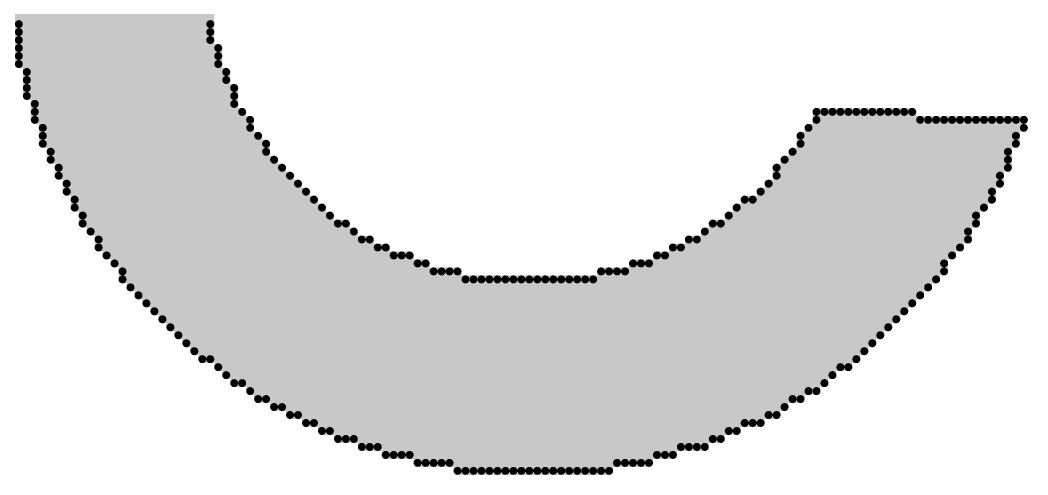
# Model space of a CAD drawing. Header units: millimetres. Extents: x 485.8 to 560.8, y 382.8 to 430.9.
# Drawn here: x 498.705 to 501.914, y 418.753 to 420.201 of the extents above; entities that cross this region are included whole.
import ezdxf

# ---------------------------------------------------------------- set-up
doc = ezdxf.new("R2010")
doc.units = ezdxf.units.MM
doc.layers.add('TOPOVERLAY', color=2, linetype='Continuous')

# ---------------------------------------------------------------- blocks, each defined once
blk = doc.blocks.new('12MM_8')
at = {"layer": 'TOPOVERLAY', "color": 150, "const_width": 0.0254}
for points in [[(9.7113, 0.3683), (9.7113, 2.9591)], [(9.7367, 0.3683), (9.7367, 2.9591)], [(9.6605, 0.4191), (9.6605, 2.9083)], [(9.6859, 0.3937), (9.6859, 2.9337)], [(9.6351, 0.4445), (9.6351, 2.8829)], [(9.6097, 0.4699), (9.6097, 2.8575)], [(9.5843, 0.4953), (9.5843, 2.8321)], [(9.5335, 0.5461), (9.5335, 2.7813)], [(9.5589, 0.5207), (9.5589, 2.8067)], [(9.5081, 0.5715), (9.5081, 2.7559)], [(9.4827, 0.5969), (9.4827, 2.7305)], [(9.4573, 0.6223), (9.4573, 2.7051)], [(9.4319, 0.6731), (9.4319, 2.6543)], [(9.4065, 0.6985), (9.4065, 2.6289)], [(9.3811, 0.7239), (9.3811, 2.6035)], [(9.3303, 0.8001), (9.3303, 2.5273)], [(9.3557, 0.7747), (9.3557, 2.5527)], [(9.3049, 0.8509), (9.3049, 2.4765)], [(9.2795, 0.9017), (9.2795, 2.4257)], [(9.2541, 0.9525), (9.2541, 2.3749)], [(9.2287, 1.0033), (9.2287, 2.3241)], [(9.2033, 1.0541), (9.2033, 2.2733)], [(9.1779, 1.1303), (9.1779, 2.1971)], [(9.1525, 1.2065), (9.1525, 2.1209)], [(9.1271, 1.3081), (9.1271, 2.0193)], [(9.1271, 1.4351), (9.7367, 1.4351)], [(9.1271, 1.4097), (9.7367, 1.4097)], [(9.1271, 1.3843), (9.7367, 1.3843)], [(9.1271, 1.3589), (9.7621, 1.3589)], [(9.7621, 0.3429), (9.7621, 1.3589)], [(9.1271, 1.3335), (9.7621, 1.3335)], [(9.1271, 1.3081), (9.7621, 1.3081)], [(9.1525, 1.2827), (9.7875, 1.2827)], [(9.7875, 0.3175), (9.7875, 1.2827)], [(9.1525, 1.2573), (9.7875, 1.2573)], [(9.1525, 1.2319), (9.8129, 1.2319)], [(9.8129, 0.2921), (9.8129, 1.2319)], [(9.1525, 1.2065), (9.8129, 1.2065)], [(9.1779, 1.1811), (9.8129, 1.1811)], [(9.1779, 1.1557), (9.8383, 1.1557)], [(9.8383, 0.2921), (9.8383, 1.1557)], [(11.6671, 1.1557), (11.9719, 1.1557)], [(11.6671, 0.2667), (11.6671, 1.1557)], [(11.6925, 0.2921), (11.6925, 1.1557)], [(11.7179, 0.3175), (11.7179, 1.1557)], [(11.7433, 0.3429), (11.7433, 1.1557)], [(11.7687, 0.3429), (11.7687, 1.1557)], [(11.7941, 0.3683), (11.7941, 1.1557)], [(11.8195, 0.3937), (11.8195, 1.1557)], [(11.8449, 0.4191), (11.8449, 1.1557)], [(11.8703, 0.4445), (11.8703, 1.1557)], [(11.8957, 0.4699), (11.8957, 1.1557)], [(11.9211, 0.4953), (11.9211, 1.1557)], [(11.9465, 0.5207), (11.9465, 1.1557)], [(11.9719, 0.5461), (11.9719, 1.1557)], [(9.1779, 1.1303), (9.8637, 1.1303)], [(9.8637, 0.2667), (9.8637, 1.1303)], [(11.6671, 1.1303), (12.3275, 1.1303)], [(11.9973, 0.5715), (11.9973, 1.1303)], [(12.0227, 0.5969), (12.0227, 1.1303)], [(12.0481, 0.6223), (12.0481, 1.1303)], [(12.0735, 0.6477), (12.0735, 1.1303)], [(12.0989, 0.6985), (12.0989, 1.1303)], [(12.1243, 0.7239), (12.1243, 1.1303)], [(12.1497, 0.7493), (12.1497, 1.1303)], [(12.1751, 0.8001), (12.1751, 1.1303)], [(12.2005, 0.8509), (12.2005, 1.1303)], [(12.2259, 0.8763), (12.2259, 1.1303)], [(12.2513, 0.9271), (12.2513, 1.1303)], [(12.2767, 0.9779), (12.2767, 1.1303)], [(12.3021, 1.0541), (12.3021, 1.1303)], [(9.2033, 1.1049), (9.8637, 1.1049)], [(9.2033, 1.0795), (9.8891, 1.0795)], [(9.8891, 0.2413), (9.8891, 1.0795)], [(11.6163, 1.0795), (12.3021, 1.0795)], [(11.6163, 0.2413), (11.6163, 1.0795)], [(11.6417, 1.1049), (12.3275, 1.1049)], [(11.6417, 0.2667), (11.6417, 1.1049)], [(9.2033, 1.0541), (9.9145, 1.0541)], [(9.9145, 0.2413), (9.9145, 1.0541)], [(11.6163, 1.0541), (12.3021, 1.0541)], [(9.2287, 1.0287), (9.9145, 1.0287)], [(11.5909, 1.0287), (12.2767, 1.0287)], [(11.5909, 0.2413), (11.5909, 1.0287)], [(9.2287, 1.0033), (9.9399, 1.0033)], [(9.9399, 0.2159), (9.9399, 1.0033)], [(11.5655, 1.0033), (12.2767, 1.0033)], [(11.5655, 0.2159), (11.5655, 1.0033)], [(9.2541, 0.9779), (9.9653, 0.9779)], [(9.2541, 0.9525), (9.9907, 0.9525)], [(9.9653, 0.2159), (9.9653, 0.9779)], [(9.9907, 0.1905), (9.9907, 0.9525)], [(11.5401, 0.9779), (12.2767, 0.9779)], [(11.5401, 0.1905), (11.5401, 0.9779)], [(11.5401, 0.9525), (12.2513, 0.9525)], [(9.2795, 0.9271), (10.0161, 0.9271)], [(10.0161, 0.1905), (10.0161, 0.9271)], [(11.5147, 0.9271), (12.2513, 0.9271)], [(11.5147, 0.1905), (11.5147, 0.9271)], [(9.2795, 0.9017), (10.0415, 0.9017)], [(10.0415, 0.1651), (10.0415, 0.9017)], [(11.4893, 0.9017), (12.2259, 0.9017)], [(11.4893, 0.1651), (11.4893, 0.9017)], [(9.3049, 0.8763), (10.0669, 0.8763)], [(10.0669, 0.1651), (10.0669, 0.8763)], [(11.4385, 0.8763), (12.2259, 0.8763)], [(11.4385, 0.1651), (11.4385, 0.8763)], [(11.4639, 0.1651), (11.4639, 0.8763)], [(9.3049, 0.8509), (10.0923, 0.8509)], [(9.3303, 0.8255), (10.1177, 0.8255)], [(10.0923, 0.1397), (10.0923, 0.8509)], [(10.1177, 0.1397), (10.1177, 0.8255)], [(11.3877, 0.8255), (12.1751, 0.8255)], [(11.3877, 0.1397), (11.3877, 0.8255)], [(11.4131, 0.8509), (12.2005, 0.8509)], [(11.4131, 0.1397), (11.4131, 0.8509)], [(9.3303, 0.8001), (10.1685, 0.8001)], [(10.1431, 0.1143), (10.1431, 0.8001)], [(10.1685, 0.1143), (10.1685, 0.8001)], [(11.3369, 0.8001), (12.1751, 0.8001)], [(11.3369, 0.1143), (11.3369, 0.8001)], [(11.3623, 0.1143), (11.3623, 0.8001)], [(9.3557, 0.7747), (10.1939, 0.7747)], [(10.1939, 0.1143), (10.1939, 0.7747)], [(11.3115, 0.7747), (12.1497, 0.7747)], [(11.3115, 0.0889), (11.3115, 0.7747)], [(9.3811, 0.7493), (10.2447, 0.7493)], [(10.2193, 0.0889), (10.2193, 0.7493)], [(10.2447, 0.0889), (10.2447, 0.7493)], [(11.2607, 0.7493), (12.1497, 0.7493)], [(11.2607, 0.0889), (11.2607, 0.7493)], [(11.2861, 0.0889), (11.2861, 0.7493)], [(9.3811, 0.7239), (10.2955, 0.7239)], [(9.4065, 0.6985), (10.3717, 0.6985)], [(10.2701, 0.0889), (10.2701, 0.7239)], [(10.2955, 0.0635), (10.2955, 0.7239)], [(10.3209, 0.0635), (10.3209, 0.6985)], [(10.3463, 0.0635), (10.3463, 0.6985)], [(10.3717, 0.0635), (10.3717, 0.6985)], [(11.1591, 0.6985), (12.0989, 0.6985)], [(11.1591, 0.0635), (11.1591, 0.6985)], [(11.1845, 0.0635), (11.1845, 0.6985)], [(11.2099, 0.7239), (12.1243, 0.7239)], [(11.2099, 0.0635), (11.2099, 0.7239)], [(11.2353, 0.0889), (11.2353, 0.7239)], [(9.4319, 0.6731), (10.4225, 0.6731)], [(10.3971, 0.0381), (10.3971, 0.6731)], [(10.4225, 0.0381), (10.4225, 0.6731)], [(11.0829, 0.6731), (12.0735, 0.6731)], [(11.0829, 0.0381), (11.0829, 0.6731)], [(11.1083, 0.0381), (11.1083, 0.6731)], [(11.1337, 0.0381), (11.1337, 0.6731)], [(9.4573, 0.6477), (10.5241, 0.6477)], [(10.4479, 0.0381), (10.4479, 0.6477)], [(10.4733, 0.0381), (10.4733, 0.6477)], [(10.4987, 0.0381), (10.4987, 0.6477)], [(10.5241, 0.0127), (10.5241, 0.6477)], [(10.9813, 0.6477), (12.0735, 0.6477)], [(10.9813, 0.0127), (10.9813, 0.6477)], [(11.0067, 0.0127), (11.0067, 0.6477)], [(11.0321, 0.0381), (11.0321, 0.6477)], [(11.0575, 0.0381), (11.0575, 0.6477)], [(9.4573, 0.6223), (12.0481, 0.6223)], [(10.5495, 0.0127), (10.5495, 0.6223)], [(10.5749, 0.0127), (10.5749, 0.6223)], [(10.6003, 0.0127), (10.6003, 0.6223)], [(10.6257, 0.0127), (10.6257, 0.6223)], [(10.6511, 0.0127), (10.6511, 0.6223)], [(10.6765, 0.0127), (10.6765, 0.6223)], [(10.7019, 0.0127), (10.7019, 0.6223)], [(10.7273, 0.0127), (10.7273, 0.6223)], [(10.7527, 0.0127), (10.7527, 0.6223)], [(10.7781, 0.0127), (10.7781, 0.6223)], [(10.8035, 0.0127), (10.8035, 0.6223)], [(10.8289, 0.0127), (10.8289, 0.6223)], [(10.8543, 0.0127), (10.8543, 0.6223)], [(10.8797, 0.0127), (10.8797, 0.6223)], [(10.9051, 0.0127), (10.9051, 0.6223)], [(10.9305, 0.0127), (10.9305, 0.6223)], [(10.9559, 0.0127), (10.9559, 0.6223)], [(9.4827, 0.5969), (12.0227, 0.5969)], [(9.5081, 0.5715), (11.9973, 0.5715)], [(9.5335, 0.5461), (11.9719, 0.5461)], [(9.5589, 0.5207), (11.9465, 0.5207)], [(9.5843, 0.4953), (11.9211, 0.4953)], [(9.6097, 0.4699), (11.8957, 0.4699)], [(9.6351, 0.4445), (11.8703, 0.4445)], [(9.6605, 0.4191), (11.8449, 0.4191)], [(9.6859, 0.3937), (11.8195, 0.3937)], [(9.7113, 0.3683), (11.7941, 0.3683)], [(9.7621, 0.3429), (11.7687, 0.3429)], [(9.7875, 0.3175), (11.7179, 0.3175)], [(9.8129, 0.2921), (11.6925, 0.2921)], [(9.8637, 0.2667), (11.6671, 0.2667)], [(9.8891, 0.2413), (11.6163, 0.2413)], [(9.9399, 0.2159), (11.5655, 0.2159)], [(9.9907, 0.1905), (11.5401, 0.1905)], [(10.0415, 0.1651), (11.4893, 0.1651)], [(10.0923, 0.1397), (11.4131, 0.1397)], [(10.1431, 0.1143), (11.3623, 0.1143)], [(10.2193, 0.0889), (11.3115, 0.0889)], [(10.2955, 0.0635), (11.2099, 0.0635)], [(10.3971, 0.0381), (11.1337, 0.0381)], [(10.5241, 0.0127), (11.0067, 0.0127)]]:
    blk.add_lwpolyline(points, dxfattribs=at)
at = {"layer": 'TOPOVERLAY', "color": 150, "const_width": 0.0127}
for points in [[(9.1207, 1.4351, 1), (9.1334, 1.4351, 1)], [(9.7303, 1.4351, 1), (9.743, 1.4351, 1)], [(9.1207, 1.4097, 1), (9.1334, 1.4097, 1)], [(9.7303, 1.4097, 1), (9.743, 1.4097, 1)], [(9.1207, 1.3843, 1), (9.1334, 1.3843, 1)], [(9.7303, 1.3843, 1), (9.743, 1.3843, 1)], [(9.1207, 1.3589, 1), (9.1334, 1.3589, 1)], [(9.7557, 1.3589, 1), (9.7684, 1.3589, 1)], [(9.7557, 1.3589, 1), (9.7684, 1.3589, 1)], [(9.1207, 1.3335, 1), (9.1334, 1.3335, 1)], [(9.1207, 1.3081, 1), (9.1334, 1.3081, 1)], [(9.1207, 1.3081, 1), (9.1334, 1.3081, 1)], [(9.7557, 1.3335, 1), (9.7684, 1.3335, 1)], [(9.7557, 1.3081, 1), (9.7684, 1.3081, 1)], [(9.1461, 1.2827, 1), (9.1588, 1.2827, 1)], [(9.7811, 1.2827, 1), (9.7938, 1.2827, 1)], [(9.7811, 1.2827, 1), (9.7938, 1.2827, 1)], [(9.1461, 1.2573, 1), (9.1588, 1.2573, 1)], [(9.7811, 1.2573, 1), (9.7938, 1.2573, 1)], [(9.1461, 1.2319, 1), (9.1588, 1.2319, 1)], [(9.8065, 1.2319, 1), (9.8192, 1.2319, 1)], [(9.8065, 1.2319, 1), (9.8192, 1.2319, 1)], [(9.1461, 1.2065, 1), (9.1588, 1.2065, 1)], [(9.1461, 1.2065, 1), (9.1588, 1.2065, 1)], [(9.1715, 1.1811, 1), (9.1842, 1.1811, 1)], [(9.8065, 1.2065, 1), (9.8192, 1.2065, 1)], [(9.8065, 1.1811, 1), (9.8192, 1.1811, 1)], [(9.1715, 1.1557, 1), (9.1842, 1.1557, 1)], [(9.8319, 1.1557, 1), (9.8446, 1.1557, 1)], [(9.8319, 1.1557, 1), (9.8446, 1.1557, 1)], [(11.6607, 1.1557, 1), (11.6734, 1.1557, 1)], [(11.6607, 1.1557, 1), (11.6734, 1.1557, 1)], [(11.6861, 1.1557, 1), (11.6988, 1.1557, 1)], [(11.7115, 1.1557, 1), (11.7242, 1.1557, 1)], [(11.7369, 1.1557, 1), (11.7496, 1.1557, 1)], [(11.7623, 1.1557, 1), (11.775, 1.1557, 1)], [(11.7877, 1.1557, 1), (11.8004, 1.1557, 1)], [(11.8131, 1.1557, 1), (11.8258, 1.1557, 1)], [(11.8385, 1.1557, 1), (11.8512, 1.1557, 1)], [(11.8639, 1.1557, 1), (11.8766, 1.1557, 1)], [(11.8893, 1.1557, 1), (11.902, 1.1557, 1)], [(11.9147, 1.1557, 1), (11.9274, 1.1557, 1)], [(11.9401, 1.1557, 1), (11.9528, 1.1557, 1)], [(11.9655, 1.1557, 1), (11.9782, 1.1557, 1)], [(11.9655, 1.1557, 1), (11.9782, 1.1557, 1)], [(9.1715, 1.1303, 1), (9.1842, 1.1303, 1)], [(9.1715, 1.1303, 1), (9.1842, 1.1303, 1)], [(9.8573, 1.1303, 1), (9.87, 1.1303, 1)], [(9.8573, 1.1303, 1), (9.87, 1.1303, 1)], [(11.6607, 1.1303, 1), (11.6734, 1.1303, 1)], [(11.9909, 1.1303, 1), (12.0036, 1.1303, 1)], [(12.0163, 1.1303, 1), (12.029, 1.1303, 1)], [(12.0417, 1.1303, 1), (12.0544, 1.1303, 1)], [(12.0671, 1.1303, 1), (12.0798, 1.1303, 1)], [(12.0925, 1.1303, 1), (12.1052, 1.1303, 1)], [(12.1179, 1.1303, 1), (12.1306, 1.1303, 1)], [(12.1433, 1.1303, 1), (12.156, 1.1303, 1)], [(12.1687, 1.1303, 1), (12.1814, 1.1303, 1)], [(12.1941, 1.1303, 1), (12.2068, 1.1303, 1)], [(12.2195, 1.1303, 1), (12.2322, 1.1303, 1)], [(12.2449, 1.1303, 1), (12.2576, 1.1303, 1)], [(12.2703, 1.1303, 1), (12.283, 1.1303, 1)], [(12.2957, 1.1303, 1), (12.3084, 1.1303, 1)], [(12.3211, 1.1303, 1), (12.3338, 1.1303, 1)], [(9.1969, 1.1049, 1), (9.2096, 1.1049, 1)], [(9.1969, 1.0795, 1), (9.2096, 1.0795, 1)], [(9.8573, 1.1049, 1), (9.87, 1.1049, 1)], [(9.8827, 1.0795, 1), (9.8954, 1.0795, 1)], [(9.8827, 1.0795, 1), (9.8954, 1.0795, 1)], [(11.6099, 1.0795, 1), (11.6226, 1.0795, 1)], [(11.6099, 1.0795, 1), (11.6226, 1.0795, 1)], [(11.6353, 1.1049, 1), (11.648, 1.1049, 1)], [(11.6353, 1.1049, 1), (11.648, 1.1049, 1)], [(12.2957, 1.0795, 1), (12.3084, 1.0795, 1)], [(12.3211, 1.1049, 1), (12.3338, 1.1049, 1)], [(9.1969, 1.0541, 1), (9.2096, 1.0541, 1)], [(9.1969, 1.0541, 1), (9.2096, 1.0541, 1)], [(9.9081, 1.0541, 1), (9.9208, 1.0541, 1)], [(9.9081, 1.0541, 1), (9.9208, 1.0541, 1)], [(11.6099, 1.0541, 1), (11.6226, 1.0541, 1)], [(12.2957, 1.0541, 1), (12.3084, 1.0541, 1)], [(12.2957, 1.0541, 1), (12.3084, 1.0541, 1)], [(9.2223, 1.0287, 1), (9.235, 1.0287, 1)], [(9.9081, 1.0287, 1), (9.9208, 1.0287, 1)], [(11.5845, 1.0287, 1), (11.5972, 1.0287, 1)], [(11.5845, 1.0287, 1), (11.5972, 1.0287, 1)], [(12.2703, 1.0287, 1), (12.283, 1.0287, 1)], [(9.2223, 1.0033, 1), (9.235, 1.0033, 1)], [(9.2223, 1.0033, 1), (9.235, 1.0033, 1)], [(9.9335, 1.0033, 1), (9.9462, 1.0033, 1)], [(9.9335, 1.0033, 1), (9.9462, 1.0033, 1)], [(11.5591, 1.0033, 1), (11.5718, 1.0033, 1)], [(11.5591, 1.0033, 1), (11.5718, 1.0033, 1)], [(12.2703, 1.0033, 1), (12.283, 1.0033, 1)], [(9.2477, 0.9779, 1), (9.2604, 0.9779, 1)], [(9.2477, 0.9525, 1), (9.2604, 0.9525, 1)], [(9.2477, 0.9525, 1), (9.2604, 0.9525, 1)], [(9.9589, 0.9779, 1), (9.9716, 0.9779, 1)], [(9.9589, 0.9779, 1), (9.9716, 0.9779, 1)], [(9.9843, 0.9525, 1), (9.997, 0.9525, 1)], [(9.9843, 0.9525, 1), (9.997, 0.9525, 1)], [(11.5337, 0.9779, 1), (11.5464, 0.9779, 1)], [(11.5337, 0.9779, 1), (11.5464, 0.9779, 1)], [(11.5337, 0.9525, 1), (11.5464, 0.9525, 1)], [(12.2449, 0.9525, 1), (12.2576, 0.9525, 1)], [(12.2703, 0.9779, 1), (12.283, 0.9779, 1)], [(12.2703, 0.9779, 1), (12.283, 0.9779, 1)], [(9.2731, 0.9271, 1), (9.2858, 0.9271, 1)], [(10.0097, 0.9271, 1), (10.0224, 0.9271, 1)], [(10.0097, 0.9271, 1), (10.0224, 0.9271, 1)], [(11.5083, 0.9271, 1), (11.521, 0.9271, 1)], [(11.5083, 0.9271, 1), (11.521, 0.9271, 1)], [(12.2449, 0.9271, 1), (12.2576, 0.9271, 1)], [(12.2449, 0.9271, 1), (12.2576, 0.9271, 1)], [(9.2731, 0.9017, 1), (9.2858, 0.9017, 1)], [(9.2731, 0.9017, 1), (9.2858, 0.9017, 1)], [(10.0351, 0.9017, 1), (10.0478, 0.9017, 1)], [(10.0351, 0.9017, 1), (10.0478, 0.9017, 1)], [(11.4829, 0.9017, 1), (11.4956, 0.9017, 1)], [(11.4829, 0.9017, 1), (11.4956, 0.9017, 1)], [(12.2195, 0.9017, 1), (12.2322, 0.9017, 1)], [(9.2985, 0.8763, 1), (9.3112, 0.8763, 1)], [(10.0605, 0.8763, 1), (10.0732, 0.8763, 1)], [(10.0605, 0.8763, 1), (10.0732, 0.8763, 1)], [(11.4321, 0.8763, 1), (11.4448, 0.8763, 1)], [(11.4321, 0.8763, 1), (11.4448, 0.8763, 1)], [(11.4575, 0.8763, 1), (11.4702, 0.8763, 1)], [(12.2195, 0.8763, 1), (12.2322, 0.8763, 1)], [(12.2195, 0.8763, 1), (12.2322, 0.8763, 1)], [(9.2985, 0.8509, 1), (9.3112, 0.8509, 1)], [(9.2985, 0.8509, 1), (9.3112, 0.8509, 1)], [(9.3239, 0.8255, 1), (9.3366, 0.8255, 1)], [(10.0859, 0.8509, 1), (10.0986, 0.8509, 1)], [(10.0859, 0.8509, 1), (10.0986, 0.8509, 1)], [(10.1113, 0.8255, 1), (10.124, 0.8255, 1)], [(10.1113, 0.8255, 1), (10.124, 0.8255, 1)], [(11.3813, 0.8255, 1), (11.394, 0.8255, 1)], [(11.3813, 0.8255, 1), (11.394, 0.8255, 1)], [(11.4067, 0.8509, 1), (11.4194, 0.8509, 1)], [(11.4067, 0.8509, 1), (11.4194, 0.8509, 1)], [(12.1687, 0.8255, 1), (12.1814, 0.8255, 1)], [(12.1941, 0.8509, 1), (12.2068, 0.8509, 1)], [(12.1941, 0.8509, 1), (12.2068, 0.8509, 1)], [(9.3239, 0.8001, 1), (9.3366, 0.8001, 1)], [(9.3239, 0.8001, 1), (9.3366, 0.8001, 1)], [(10.1367, 0.8001, 1), (10.1494, 0.8001, 1)], [(10.1621, 0.8001, 1), (10.1748, 0.8001, 1)], [(10.1621, 0.8001, 1), (10.1748, 0.8001, 1)], [(11.3305, 0.8001, 1), (11.3432, 0.8001, 1)], [(11.3305, 0.8001, 1), (11.3432, 0.8001, 1)], [(11.3559, 0.8001, 1), (11.3686, 0.8001, 1)], [(12.1687, 0.8001, 1), (12.1814, 0.8001, 1)], [(12.1687, 0.8001, 1), (12.1814, 0.8001, 1)], [(9.3493, 0.7747, 1), (9.362, 0.7747, 1)], [(9.3493, 0.7747, 1), (9.362, 0.7747, 1)], [(10.1875, 0.7747, 1), (10.2002, 0.7747, 1)], [(10.1875, 0.7747, 1), (10.2002, 0.7747, 1)], [(11.3051, 0.7747, 1), (11.3178, 0.7747, 1)], [(11.3051, 0.7747, 1), (11.3178, 0.7747, 1)], [(12.1433, 0.7747, 1), (12.156, 0.7747, 1)], [(9.3747, 0.7493, 1), (9.3874, 0.7493, 1)], [(10.2129, 0.7493, 1), (10.2256, 0.7493, 1)], [(10.2383, 0.7493, 1), (10.251, 0.7493, 1)], [(10.2383, 0.7493, 1), (10.251, 0.7493, 1)], [(11.2543, 0.7493, 1), (11.267, 0.7493, 1)], [(11.2543, 0.7493, 1), (11.267, 0.7493, 1)], [(11.2797, 0.7493, 1), (11.2924, 0.7493, 1)], [(12.1433, 0.7493, 1), (12.156, 0.7493, 1)], [(12.1433, 0.7493, 1), (12.156, 0.7493, 1)], [(9.3747, 0.7239, 1), (9.3874, 0.7239, 1)], [(9.3747, 0.7239, 1), (9.3874, 0.7239, 1)], [(9.4001, 0.6985, 1), (9.4128, 0.6985, 1)], [(9.4001, 0.6985, 1), (9.4128, 0.6985, 1)], [(10.2637, 0.7239, 1), (10.2764, 0.7239, 1)], [(10.2891, 0.7239, 1), (10.3018, 0.7239, 1)], [(10.2891, 0.7239, 1), (10.3018, 0.7239, 1)], [(10.3145, 0.6985, 1), (10.3272, 0.6985, 1)], [(10.3399, 0.6985, 1), (10.3526, 0.6985, 1)], [(10.3653, 0.6985, 1), (10.378, 0.6985, 1)], [(10.3653, 0.6985, 1), (10.378, 0.6985, 1)], [(11.1527, 0.6985, 1), (11.1654, 0.6985, 1)], [(11.1527, 0.6985, 1), (11.1654, 0.6985, 1)], [(11.1781, 0.6985, 1), (11.1908, 0.6985, 1)], [(11.2035, 0.7239, 1), (11.2162, 0.7239, 1)], [(11.2035, 0.7239, 1), (11.2162, 0.7239, 1)], [(11.2289, 0.7239, 1), (11.2416, 0.7239, 1)], [(12.0925, 0.6985, 1), (12.1052, 0.6985, 1)], [(12.0925, 0.6985, 1), (12.1052, 0.6985, 1)], [(12.1179, 0.7239, 1), (12.1306, 0.7239, 1)], [(12.1179, 0.7239, 1), (12.1306, 0.7239, 1)], [(9.4255, 0.6731, 1), (9.4382, 0.6731, 1)], [(9.4255, 0.6731, 1), (9.4382, 0.6731, 1)], [(10.3907, 0.6731, 1), (10.4034, 0.6731, 1)], [(10.4161, 0.6731, 1), (10.4288, 0.6731, 1)], [(10.4161, 0.6731, 1), (10.4288, 0.6731, 1)], [(11.0765, 0.6731, 1), (11.0892, 0.6731, 1)], [(11.0765, 0.6731, 1), (11.0892, 0.6731, 1)], [(11.1019, 0.6731, 1), (11.1146, 0.6731, 1)], [(11.1273, 0.6731, 1), (11.14, 0.6731, 1)], [(12.0671, 0.6731, 1), (12.0798, 0.6731, 1)], [(9.4509, 0.6477, 1), (9.4636, 0.6477, 1)], [(10.4415, 0.6477, 1), (10.4542, 0.6477, 1)], [(10.4669, 0.6477, 1), (10.4796, 0.6477, 1)], [(10.4923, 0.6477, 1), (10.505, 0.6477, 1)], [(10.5177, 0.6477, 1), (10.5304, 0.6477, 1)], [(10.5177, 0.6477, 1), (10.5304, 0.6477, 1)], [(10.9749, 0.6477, 1), (10.9876, 0.6477, 1)], [(10.9749, 0.6477, 1), (10.9876, 0.6477, 1)], [(11.0003, 0.6477, 1), (11.013, 0.6477, 1)], [(11.0257, 0.6477, 1), (11.0384, 0.6477, 1)], [(11.0511, 0.6477, 1), (11.0638, 0.6477, 1)], [(12.0671, 0.6477, 1), (12.0798, 0.6477, 1)], [(12.0671, 0.6477, 1), (12.0798, 0.6477, 1)], [(9.4509, 0.6223, 1), (9.4636, 0.6223, 1)], [(9.4509, 0.6223, 1), (9.4636, 0.6223, 1)], [(10.5431, 0.6223, 1), (10.5558, 0.6223, 1)], [(10.5685, 0.6223, 1), (10.5812, 0.6223, 1)], [(10.5939, 0.6223, 1), (10.6066, 0.6223, 1)], [(10.6193, 0.6223, 1), (10.632, 0.6223, 1)], [(10.6447, 0.6223, 1), (10.6574, 0.6223, 1)], [(10.6701, 0.6223, 1), (10.6828, 0.6223, 1)], [(10.6955, 0.6223, 1), (10.7082, 0.6223, 1)], [(10.7209, 0.6223, 1), (10.7336, 0.6223, 1)], [(10.7463, 0.6223, 1), (10.759, 0.6223, 1)], [(10.7717, 0.6223, 1), (10.7844, 0.6223, 1)], [(10.7971, 0.6223, 1), (10.8098, 0.6223, 1)], [(10.8225, 0.6223, 1), (10.8352, 0.6223, 1)], [(10.8479, 0.6223, 1), (10.8606, 0.6223, 1)], [(10.8733, 0.6223, 1), (10.886, 0.6223, 1)], [(10.8987, 0.6223, 1), (10.9114, 0.6223, 1)], [(10.9241, 0.6223, 1), (10.9368, 0.6223, 1)], [(10.9495, 0.6223, 1), (10.9622, 0.6223, 1)], [(12.0417, 0.6223, 1), (12.0544, 0.6223, 1)], [(12.0417, 0.6223, 1), (12.0544, 0.6223, 1)], [(9.4763, 0.5969, 1), (9.489, 0.5969, 1)], [(9.4763, 0.5969, 1), (9.489, 0.5969, 1)], [(9.5017, 0.5715, 1), (9.5144, 0.5715, 1)], [(9.5017, 0.5715, 1), (9.5144, 0.5715, 1)], [(11.9909, 0.5715, 1), (12.0036, 0.5715, 1)], [(11.9909, 0.5715, 1), (12.0036, 0.5715, 1)], [(12.0163, 0.5969, 1), (12.029, 0.5969, 1)], [(12.0163, 0.5969, 1), (12.029, 0.5969, 1)], [(9.5271, 0.5461, 1), (9.5398, 0.5461, 1)], [(9.5271, 0.5461, 1), (9.5398, 0.5461, 1)], [(11.9655, 0.5461, 1), (11.9782, 0.5461, 1)], [(11.9655, 0.5461, 1), (11.9782, 0.5461, 1)], [(9.5525, 0.5207, 1), (9.5652, 0.5207, 1)], [(9.5525, 0.5207, 1), (9.5652, 0.5207, 1)], [(11.9401, 0.5207, 1), (11.9528, 0.5207, 1)], [(11.9401, 0.5207, 1), (11.9528, 0.5207, 1)], [(9.5779, 0.4953, 1), (9.5906, 0.4953, 1)], [(9.5779, 0.4953, 1), (9.5906, 0.4953, 1)], [(9.6033, 0.4699, 1), (9.616, 0.4699, 1)], [(9.6033, 0.4699, 1), (9.616, 0.4699, 1)], [(11.8893, 0.4699, 1), (11.902, 0.4699, 1)], [(11.8893, 0.4699, 1), (11.902, 0.4699, 1)], [(11.9147, 0.4953, 1), (11.9274, 0.4953, 1)], [(11.9147, 0.4953, 1), (11.9274, 0.4953, 1)], [(9.6287, 0.4445, 1), (9.6414, 0.4445, 1)], [(9.6287, 0.4445, 1), (9.6414, 0.4445, 1)], [(11.8639, 0.4445, 1), (11.8766, 0.4445, 1)], [(11.8639, 0.4445, 1), (11.8766, 0.4445, 1)], [(9.6541, 0.4191, 1), (9.6668, 0.4191, 1)], [(9.6541, 0.4191, 1), (9.6668, 0.4191, 1)], [(11.8385, 0.4191, 1), (11.8512, 0.4191, 1)], [(11.8385, 0.4191, 1), (11.8512, 0.4191, 1)], [(9.6795, 0.3937, 1), (9.6922, 0.3937, 1)], [(9.6795, 0.3937, 1), (9.6922, 0.3937, 1)], [(11.8131, 0.3937, 1), (11.8258, 0.3937, 1)], [(11.8131, 0.3937, 1), (11.8258, 0.3937, 1)], [(9.7049, 0.3683, 1), (9.7176, 0.3683, 1)], [(9.7049, 0.3683, 1), (9.7176, 0.3683, 1)], [(9.7303, 0.3683, 1), (9.743, 0.3683, 1)], [(9.7557, 0.3429, 1), (9.7684, 0.3429, 1)], [(9.7557, 0.3429, 1), (9.7684, 0.3429, 1)], [(11.7369, 0.3429, 1), (11.7496, 0.3429, 1)], [(11.7623, 0.3429, 1), (11.775, 0.3429, 1)], [(11.7623, 0.3429, 1), (11.775, 0.3429, 1)], [(11.7877, 0.3683, 1), (11.8004, 0.3683, 1)], [(11.7877, 0.3683, 1), (11.8004, 0.3683, 1)], [(9.7811, 0.3175, 1), (9.7938, 0.3175, 1)], [(9.7811, 0.3175, 1), (9.7938, 0.3175, 1)], [(11.7115, 0.3175, 1), (11.7242, 0.3175, 1)], [(11.7115, 0.3175, 1), (11.7242, 0.3175, 1)], [(9.8065, 0.2921, 1), (9.8192, 0.2921, 1)], [(9.8065, 0.2921, 1), (9.8192, 0.2921, 1)], [(9.8319, 0.2921, 1), (9.8446, 0.2921, 1)], [(11.6861, 0.2921, 1), (11.6988, 0.2921, 1)], [(11.6861, 0.2921, 1), (11.6988, 0.2921, 1)], [(9.8573, 0.2667, 1), (9.87, 0.2667, 1)], [(9.8573, 0.2667, 1), (9.87, 0.2667, 1)], [(11.6353, 0.2667, 1), (11.648, 0.2667, 1)], [(11.6607, 0.2667, 1), (11.6734, 0.2667, 1)], [(11.6607, 0.2667, 1), (11.6734, 0.2667, 1)], [(9.8827, 0.2413, 1), (9.8954, 0.2413, 1)], [(9.8827, 0.2413, 1), (9.8954, 0.2413, 1)], [(9.9081, 0.2413, 1), (9.9208, 0.2413, 1)], [(9.9335, 0.2159, 1), (9.9462, 0.2159, 1)], [(9.9335, 0.2159, 1), (9.9462, 0.2159, 1)], [(9.9589, 0.2159, 1), (9.9716, 0.2159, 1)], [(11.5591, 0.2159, 1), (11.5718, 0.2159, 1)], [(11.5591, 0.2159, 1), (11.5718, 0.2159, 1)], [(11.5845, 0.2413, 1), (11.5972, 0.2413, 1)], [(11.6099, 0.2413, 1), (11.6226, 0.2413, 1)], [(11.6099, 0.2413, 1), (11.6226, 0.2413, 1)], [(9.9843, 0.1905, 1), (9.997, 0.1905, 1)], [(9.9843, 0.1905, 1), (9.997, 0.1905, 1)], [(10.0097, 0.1905, 1), (10.0224, 0.1905, 1)], [(11.5083, 0.1905, 1), (11.521, 0.1905, 1)], [(11.5337, 0.1905, 1), (11.5464, 0.1905, 1)], [(11.5337, 0.1905, 1), (11.5464, 0.1905, 1)], [(10.0351, 0.1651, 1), (10.0478, 0.1651, 1)], [(10.0351, 0.1651, 1), (10.0478, 0.1651, 1)], [(10.0605, 0.1651, 1), (10.0732, 0.1651, 1)], [(11.4321, 0.1651, 1), (11.4448, 0.1651, 1)], [(11.4575, 0.1651, 1), (11.4702, 0.1651, 1)], [(11.4829, 0.1651, 1), (11.4956, 0.1651, 1)], [(11.4829, 0.1651, 1), (11.4956, 0.1651, 1)], [(10.0859, 0.1397, 1), (10.0986, 0.1397, 1)], [(10.0859, 0.1397, 1), (10.0986, 0.1397, 1)], [(10.1113, 0.1397, 1), (10.124, 0.1397, 1)], [(11.3813, 0.1397, 1), (11.394, 0.1397, 1)], [(11.4067, 0.1397, 1), (11.4194, 0.1397, 1)], [(11.4067, 0.1397, 1), (11.4194, 0.1397, 1)], [(10.1367, 0.1143, 1), (10.1494, 0.1143, 1)], [(10.1367, 0.1143, 1), (10.1494, 0.1143, 1)], [(10.1621, 0.1143, 1), (10.1748, 0.1143, 1)], [(10.1875, 0.1143, 1), (10.2002, 0.1143, 1)], [(10.2129, 0.0889, 1), (10.2256, 0.0889, 1)], [(10.2129, 0.0889, 1), (10.2256, 0.0889, 1)], [(10.2383, 0.0889, 1), (10.251, 0.0889, 1)], [(10.2637, 0.0889, 1), (10.2764, 0.0889, 1)], [(11.2289, 0.0889, 1), (11.2416, 0.0889, 1)], [(11.2543, 0.0889, 1), (11.267, 0.0889, 1)], [(11.2797, 0.0889, 1), (11.2924, 0.0889, 1)], [(11.3051, 0.0889, 1), (11.3178, 0.0889, 1)], [(11.3051, 0.0889, 1), (11.3178, 0.0889, 1)], [(11.3305, 0.1143, 1), (11.3432, 0.1143, 1)], [(11.3559, 0.1143, 1), (11.3686, 0.1143, 1)], [(11.3559, 0.1143, 1), (11.3686, 0.1143, 1)], [(10.2891, 0.0635, 1), (10.3018, 0.0635, 1)], [(10.2891, 0.0635, 1), (10.3018, 0.0635, 1)], [(10.3145, 0.0635, 1), (10.3272, 0.0635, 1)], [(10.3399, 0.0635, 1), (10.3526, 0.0635, 1)], [(10.3653, 0.0635, 1), (10.378, 0.0635, 1)], [(11.1527, 0.0635, 1), (11.1654, 0.0635, 1)], [(11.1781, 0.0635, 1), (11.1908, 0.0635, 1)], [(11.2035, 0.0635, 1), (11.2162, 0.0635, 1)], [(11.2035, 0.0635, 1), (11.2162, 0.0635, 1)], [(10.3907, 0.0381, 1), (10.4034, 0.0381, 1)], [(10.3907, 0.0381, 1), (10.4034, 0.0381, 1)], [(10.4161, 0.0381, 1), (10.4288, 0.0381, 1)], [(10.4415, 0.0381, 1), (10.4542, 0.0381, 1)], [(10.4669, 0.0381, 1), (10.4796, 0.0381, 1)], [(10.4923, 0.0381, 1), (10.505, 0.0381, 1)], [(11.0257, 0.0381, 1), (11.0384, 0.0381, 1)], [(11.0511, 0.0381, 1), (11.0638, 0.0381, 1)], [(11.0765, 0.0381, 1), (11.0892, 0.0381, 1)], [(11.1019, 0.0381, 1), (11.1146, 0.0381, 1)], [(11.1273, 0.0381, 1), (11.14, 0.0381, 1)], [(11.1273, 0.0381, 1), (11.14, 0.0381, 1)], [(10.5177, 0.0127, 1), (10.5304, 0.0127, 1)], [(10.5177, 0.0127, 1), (10.5304, 0.0127, 1)], [(10.5431, 0.0127, 1), (10.5558, 0.0127, 1)], [(10.5685, 0.0127, 1), (10.5812, 0.0127, 1)], [(10.5939, 0.0127, 1), (10.6066, 0.0127, 1)], [(10.6193, 0.0127, 1), (10.632, 0.0127, 1)], [(10.6447, 0.0127, 1), (10.6574, 0.0127, 1)], [(10.6701, 0.0127, 1), (10.6828, 0.0127, 1)], [(10.6955, 0.0127, 1), (10.7082, 0.0127, 1)], [(10.7209, 0.0127, 1), (10.7336, 0.0127, 1)], [(10.7463, 0.0127, 1), (10.759, 0.0127, 1)], [(10.7717, 0.0127, 1), (10.7844, 0.0127, 1)], [(10.7971, 0.0127, 1), (10.8098, 0.0127, 1)], [(10.8225, 0.0127, 1), (10.8352, 0.0127, 1)], [(10.8479, 0.0127, 1), (10.8606, 0.0127, 1)], [(10.8733, 0.0127, 1), (10.886, 0.0127, 1)], [(10.8987, 0.0127, 1), (10.9114, 0.0127, 1)], [(10.9241, 0.0127, 1), (10.9368, 0.0127, 1)], [(10.9495, 0.0127, 1), (10.9622, 0.0127, 1)], [(10.9749, 0.0127, 1), (10.9876, 0.0127, 1)], [(11.0003, 0.0127, 1), (11.013, 0.0127, 1)], [(11.0003, 0.0127, 1), (11.013, 0.0127, 1)]]:
    blk.add_lwpolyline(points, format="xyb", close=True, dxfattribs=at)

msp = doc.modelspace()

# ---------------------------------------------------------------- block references
at = {"color": 0, "lineweight": 5}
msp.add_blockref('12MM_8', (489.5739, 418.7531), dxfattribs=at)

doc.saveas('drawing.dxf')
